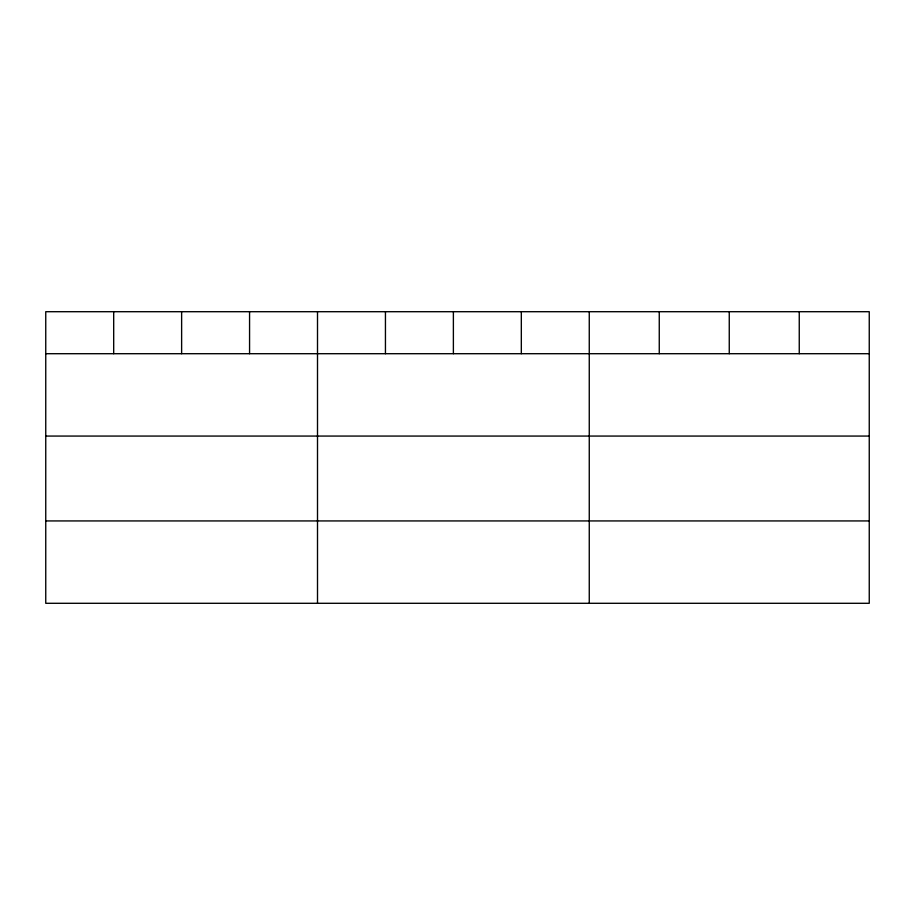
<?xml version="1.0" encoding="UTF-8"?>
<svg xmlns="http://www.w3.org/2000/svg" width="915" height="915" viewBox="0 0 915 915"><rect width="100%" height="100%" fill="white"/><g stroke="black" fill="none" stroke-linecap="round" stroke-linejoin="round"><path stroke-width="1.37" d="M869.25 353.705L869.25 603.294L45.75 603.294L45.75 311.706L869.25 311.706L869.25 353.705L45.75 353.705M45.75 436.066L869.25 436.066M45.75 520.932L869.25 520.932M799.252 311.706L799.252 353.705M729.255 311.706L729.255 353.705M659.258 311.706L659.258 353.705M589.26 311.706L589.26 603.294M521.321 311.706L521.321 353.705M453.382 311.706L453.382 353.705M385.444 311.706L385.444 353.705M317.505 311.706L317.505 603.294M249.566 311.706L249.566 353.705M181.628 311.706L181.628 353.705M113.689 311.706L113.689 353.705"/></g></svg>
